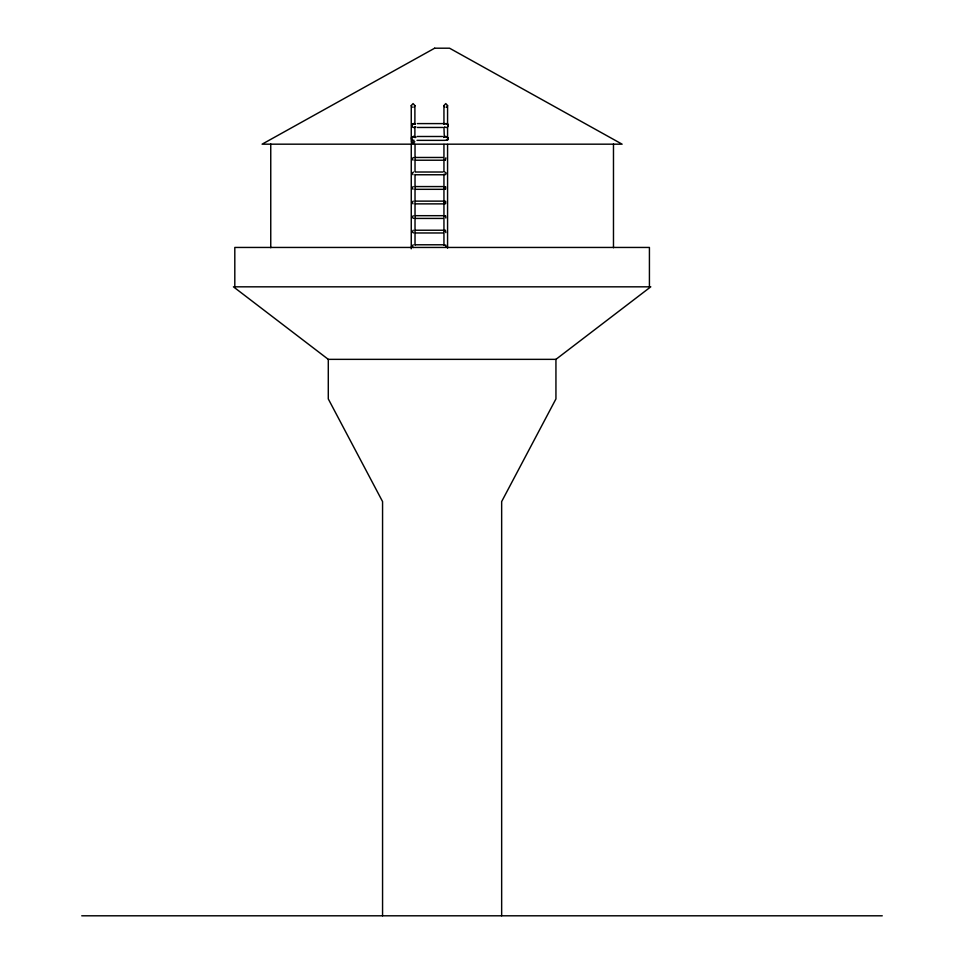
<?xml version="1.0" encoding="UTF-8"?>
<svg xmlns="http://www.w3.org/2000/svg" width="964" height="964" viewBox="0 0 964 964"><rect width="100%" height="100%" fill="white"/><g stroke="black" fill="none" stroke-linecap="round" stroke-linejoin="round"><path stroke-width="1.45" d="M414.833 141.768L411.254 141.841L411.254 105.594L413.074 103.57L414.894 105.594L414.894 124.44M414.894 105.594L413.99 107.353M443.946 124.44L443.946 105.594L445.766 103.57L447.573 105.594L447.573 124.44M447.573 105.594L446.669 107.353M447.814 138.912L447.802 137.912M444.139 187.582L444.862 186.618M447.899 126.489L447.899 124.561L446.501 123.657M444.247 201.801L444.862 201.175M444.247 216.358L444.862 215.719M445.838 218.033L445.645 215.864M444.247 230.914L444.862 230.275M445.838 232.577L445.392 230.275M444.247 245.471L444.862 244.832M445.838 247.133L445.85 245.193M443.609 137.466L445.356 136.551M444.32 137.057L443.946 127.344M412.544 124.151L412.17 126.489M445.621 174.58L446.115 173.038L444.862 172.062M445.621 189.137L445.645 186.763M445.621 203.693L445.645 201.307M555.939 359.355L650.772 286.826L233.445 286.826L328.29 359.355L555.939 359.355L555.939 398.927L501.654 501.581L501.654 915.8M446.742 140.093L447.935 139.382L448.164 137.912L445.597 136.49M415.773 126.899C413.038 129.562 409.254 124.127 413.568 123.657M415.424 126.899L414.387 127.405M445.38 160.169L445.85 157.867M444.766 123.862L446.26 123.597M444.452 136.743L445.946 136.49M447.103 140.093L445.356 140.286M413.267 136.551L411.64 137.912L412.231 139.78M413.219 186.57L412.243 187.594L412.978 189.269M413.219 201.127L412.243 202.151L412.978 203.826M413.219 215.683L412.243 217.418L413.496 218.382M413.219 230.227L412.243 231.963L413.496 232.927M413.219 244.784L412.206 246.169L413.243 247.531M413.219 123.657L414.159 123.597M413.857 136.49C410.315 135.84 410.724 141.286 414.086 140.286M417.316 123.597L445.175 123.597M417.316 127.465L442.753 127.465M417.014 136.49L442.428 136.49M417.002 140.358L444.874 140.358M411.327 142.913L413.99 142.913M415.363 157.469L442.994 157.469M415.376 160.217L442.982 160.217M415.363 172.014L442.994 172.014M415.376 174.761L442.982 174.761M415.363 186.57L442.994 186.57M415.376 189.318L442.982 189.318M415.363 201.127L442.994 201.127M415.376 203.874L442.982 203.874M415.363 215.683L442.994 215.683M415.376 218.43L442.982 218.43M415.363 230.227L442.994 230.227M415.376 232.975L442.982 232.975M415.363 244.784L442.994 244.784M81.747 915.8L882.253 915.8M445.91 123.597C450.465 123.139 447.886 129.622 444.645 126.899M413.809 123.597L414.749 123.669M413.496 136.49L415.833 137.466M413.484 157.506L412.243 158.482L412.978 160.169M413.484 172.062L412.243 173.038L412.978 174.725M446.187 136.551L447.573 137.442M414.399 123.669L415.303 123.862M414.098 136.551L415.484 137.466M444.85 160.169L444.235 159.518M444.85 174.713L444.235 174.074M444.85 189.269L444.235 188.631M444.85 203.826L444.139 202.85M444.85 107.353L443.946 105.594M412.17 107.353L411.254 105.594M649.423 286.826L649.423 247.447L234.806 247.447L234.806 286.826M613.478 143.998L613.478 247.736M447.573 127.344L447.573 140.395M447.573 144.407L447.573 248.158M443.946 144.407L443.946 171.472M443.946 174.484L443.946 245.145M414.894 127.344L414.894 137.49M415.026 144.407L415.026 171.472M415.026 174.484L415.026 245.145M411.254 144.395L411.254 248.784M382.563 915.8L382.563 501.581L328.29 398.927L328.29 359.355M270.751 143.998L270.751 247.736M434.668 48.2L262.1 144.178L622.117 144.178L449.549 48.2L434.668 48.2"/></g></svg>
